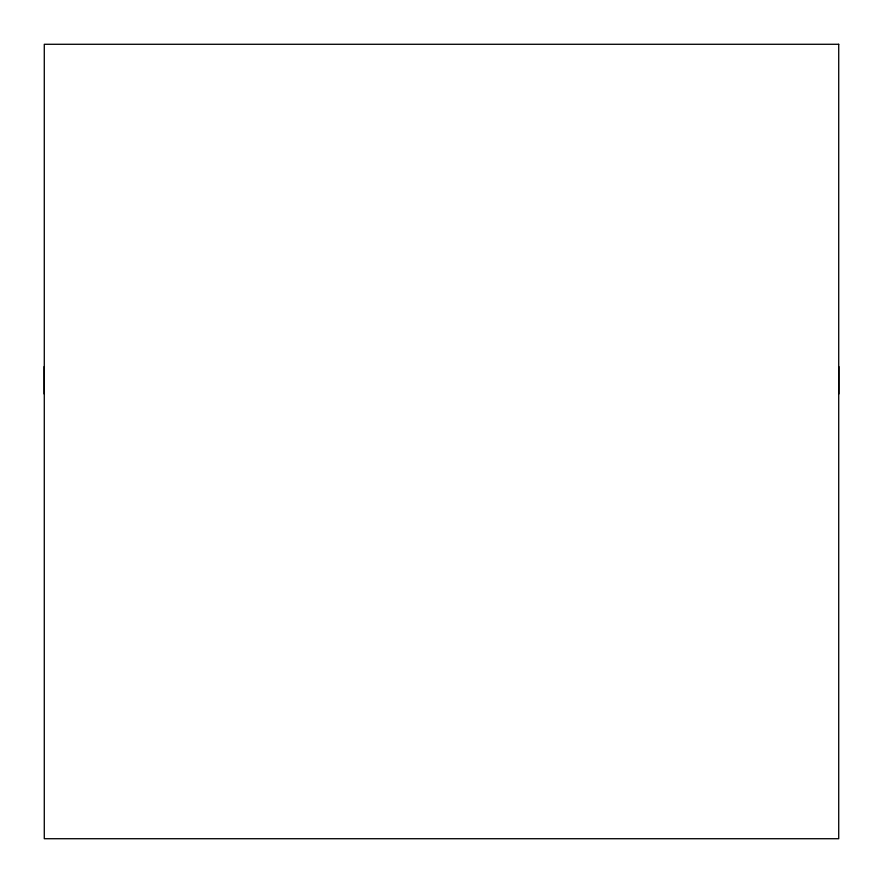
<?xml version="1.0" encoding="UTF-8"?>
<svg xmlns="http://www.w3.org/2000/svg" width="883" height="883" viewBox="0 0 883 883"><rect width="100%" height="100%" fill="white"/><g stroke="black" fill="none" stroke-linecap="round" stroke-linejoin="round"><path stroke-width="1.32" d="M838.85 366.566L838.85 393.95M44.15 366.566L44.15 393.95M838.718 44.282L44.282 44.282L44.282 838.718L838.718 838.718L838.718 44.282"/></g></svg>
